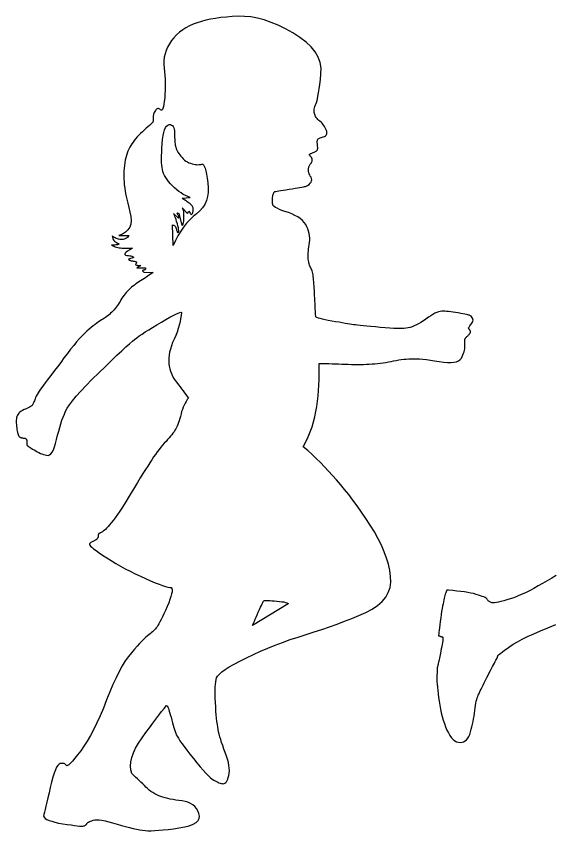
# Model space of a CAD drawing. Extents: x -1488 to 1727, y -688 to 574.
# Drawn here: x -1488 to -744, y -688 to 443 of the extents above; entities that cross this region are included whole.
import ezdxf

# ---------------------------------------------------------------- set-up
doc = ezdxf.new("R2010")
doc.units = 0
doc.header["$LTSCALE"] = 20
doc.layers.add('_____1', color=7, linetype='CONTINUOUS')

# ---------------------------------------------------------------- blocks, each defined once
blk = doc.blocks.new('____')
at = {"layer": '_____1', "color": 0, "flags": 128}
for points in [[(-859.6, 10.7), (-859.5, 10.9), (-859.3, 11.3), (-858.9, 11.9), (-858.4, 12.7), (-857.8, 13.6), (-857, 14.7), (-856.2, 15.9), (-855.2, 17.3), (-854.3, 18.8), (-853.7, 20.2), (-853.5, 21.6), (-853.7, 23), (-854.2, 24.3), (-855.1, 25.5), (-856.3, 26.8), (-857.9, 27.9), (-857.9, 27.9), (-858.4, 28.2), (-859.4, 28.5), (-860.8, 28.8), (-862.6, 29.2), (-864.8, 29.7), (-867.5, 30.2), (-870.6, 30.8), (-874.2, 31.4), (-877.8, 32.1), (-881.3, 32.6), (-884.5, 33.1), (-887.4, 33.4), (-890.2, 33.6), (-892.7, 33.8), (-895, 33.8), (-897, 33.8), (-899.1, 33.5), (-901.3, 32.9), (-903.8, 32.1), (-906.4, 30.9), (-909.3, 29.4), (-912.3, 27.5), (-915.5, 25.4), (-919, 23), (-922.5, 20.5), (-925.8, 18.3), (-929.1, 16.4), (-932.2, 14.7), (-935.2, 13.3), (-938.1, 12.1), (-940.8, 11.2), (-943.5, 10.6), (-946.3, 10.2), (-949.7, 9.9), (-953.8, 9.8), (-958.3, 9.8), (-963.5, 9.9), (-969.2, 10.2), (-975.4, 10.7), (-982.3, 11.3), (-989.1, 11.9), (-995.3, 12.5), (-1000.9, 13), (-1005.8, 13.5), (-1010.2, 14), (-1013.9, 14.4), (-1017, 14.8), (-1019.4, 15.1), (-1021.8, 15.4), (-1024.5, 15.9), (-1027.7, 16.4), (-1031.3, 16.9), (-1035.2, 17.6), (-1039.6, 18.4), (-1044.4, 19.2), (-1049.5, 20.1), (-1054.6, 21), (-1059, 21.9), (-1062.8, 22.7), (-1065.9, 23.5), (-1068.4, 24.2), (-1070.3, 24.9), (-1071.5, 25.5), (-1072.1, 26.1), (-1072.1, 26.1), (-1072.3, 29.8), (-1072.5, 33.5), (-1072.7, 37.1), (-1072.9, 40.8), (-1073, 44.5), (-1073.2, 48.2), (-1073.4, 51.9), (-1073.6, 55.6), (-1073.7, 59.2), (-1073.9, 62.7), (-1074.1, 65.9), (-1074.3, 69.1), (-1074.5, 72), (-1074.8, 74.8), (-1075, 77.4), (-1075.2, 79.9), (-1075.5, 82.2), (-1075.8, 84.3), (-1076.2, 86.3), (-1076.6, 88.1), (-1077.1, 89.8), (-1077.6, 91.4), (-1078.2, 92.8), (-1078.9, 94), (-1079.5, 95.2), (-1080.1, 96.5), (-1080.6, 97.9), (-1081.1, 99.4), (-1081.5, 101), (-1081.8, 102.6), (-1082.1, 104.4), (-1082.4, 106.2), (-1082.5, 108.2), (-1082.6, 110.3), (-1082.6, 112.5), (-1082.4, 114.9), (-1082.2, 117.5), (-1081.9, 120.2), (-1081.5, 123.1), (-1081, 126.1), (-1080.5, 129.2), (-1080.4, 132.3), (-1080.4, 135.4), (-1080.7, 138.5), (-1081.2, 141.7), (-1082, 144.8), (-1083, 148), (-1084.3, 151.2), (-1085.9, 154.3), (-1088, 157.2), (-1090.5, 159.9), (-1093.5, 162.4), (-1097, 164.8), (-1100.9, 166.9), (-1105.2, 168.9), (-1110, 170.7), (-1114.8, 172.3), (-1118.9, 173.9), (-1122.5, 175.3), (-1125.5, 176.7), (-1127.9, 177.9), (-1129.7, 179.1), (-1130.9, 180.2), (-1131.5, 181.2), (-1131.8, 182.2), (-1132, 183.3), (-1132.2, 184.4), (-1132.3, 185.7), (-1132.3, 187.1), (-1132.2, 188.6), (-1132.1, 190.1), (-1131.9, 191.8), (-1131.6, 193.4), (-1131.4, 194.8), (-1131.1, 196.1), (-1130.8, 197.2), (-1130.4, 198.1), (-1130.1, 198.8), (-1129.7, 199.3), (-1129.4, 199.6), (-1128.7, 199.9), (-1127.5, 200.3), (-1125.8, 200.6), (-1123.5, 201.1), (-1120.7, 201.5), (-1117.4, 202.1), (-1113.5, 202.6), (-1109.1, 203.3), (-1104.7, 203.9), (-1100.7, 204.5), (-1097.2, 205), (-1094.1, 205.5), (-1091.4, 206), (-1089.2, 206.4), (-1087.5, 206.8), (-1086.2, 207.1), (-1086.2, 207.1), (-1083.5, 208.6), (-1081.3, 210), (-1079.6, 211.6), (-1078.4, 213.1), (-1077.7, 214.7), (-1077.5, 216.4), (-1077.8, 218.1), (-1078.6, 219.8), (-1079.6, 221.6), (-1080.4, 223.2), (-1081.1, 224.8), (-1081.6, 226.3), (-1082, 227.6), (-1082.2, 229), (-1082.3, 230.2), (-1082.2, 231.3), (-1082, 232.4), (-1081.8, 233.4), (-1081.5, 234.4), (-1081.1, 235.3), (-1080.7, 236.2), (-1080.3, 237.1), (-1079.7, 237.9), (-1079.2, 238.6), (-1078.6, 239.3), (-1078.1, 240), (-1077.7, 240.7), (-1077.4, 241.4), (-1077.1, 242.1), (-1077, 242.8), (-1076.9, 243.4), (-1076.9, 244.1), (-1077, 244.7), (-1077.1, 245.4), (-1077.3, 246), (-1077.5, 246.6), (-1077.8, 247.2), (-1078.2, 247.8), (-1078.6, 248.3), (-1079.1, 248.9), (-1079.6, 249.4), (-1080, 249.9), (-1080.3, 250.3), (-1080.6, 250.7), (-1080.7, 251), (-1080.8, 251.3), (-1080.9, 251.5), (-1080.8, 251.7), (-1080.6, 251.9), (-1080.3, 252.1), (-1079.9, 252.4), (-1079.3, 252.7), (-1078.5, 253), (-1077.6, 253.3), (-1076.6, 253.8), (-1075.4, 254.2), (-1074.2, 254.7), (-1073.1, 255.1), (-1072.2, 255.6), (-1071.4, 256.1), (-1070.8, 256.6), (-1070.3, 257.1), (-1069.9, 257.6), (-1069.6, 258.1), (-1069.5, 258.7), (-1069.4, 259.3), (-1069.3, 260), (-1069.3, 260.8), (-1069.3, 261.7), (-1069.4, 262.7), (-1069.5, 263.8), (-1069.7, 264.9), (-1069.8, 266.1), (-1069.9, 267.2), (-1070, 268.2), (-1070, 269.1), (-1069.9, 269.9), (-1069.8, 270.7), (-1069.7, 271.4), (-1069.5, 272), (-1069.1, 272.6), (-1068.6, 273.1), (-1067.9, 273.6), (-1067, 274.1), (-1065.9, 274.6), (-1064.7, 275.1), (-1063.2, 275.5), (-1061.5, 276), (-1059.9, 276.5), (-1058.6, 277.2), (-1057.7, 278.1), (-1057, 279.1), (-1056.6, 280.3), (-1056.5, 281.7), (-1056.7, 283.3), (-1057.2, 285), (-1058, 286.8), (-1058.8, 288.6), (-1059.7, 290.2), (-1060.8, 291.8), (-1062, 293.4), (-1063.3, 294.8), (-1064.7, 296.3), (-1066.2, 297.6), (-1067.7, 298.9), (-1069.1, 300.2), (-1070.2, 301.5), (-1071.3, 302.9), (-1072.2, 304.2), (-1072.9, 305.5), (-1073.5, 306.9), (-1073.9, 308.2), (-1074.2, 309.6), (-1074.3, 311.2), (-1074.3, 312.8), (-1074, 314.5), (-1073.7, 316.3), (-1073.2, 318.3), (-1072.5, 320.3), (-1071.6, 322.4), (-1070.7, 325), (-1069.8, 328.3), (-1068.9, 332.3), (-1068.1, 337.1), (-1067.2, 342.6), (-1066.4, 348.8), (-1065.6, 355.8), (-1064.8, 363.5), (-1064.7, 371.5), (-1066, 379.2), (-1068.8, 386.7), (-1072.9, 393.9), (-1078.5, 400.9), (-1085.5, 407.6), (-1093.9, 414.1), (-1103.7, 420.3), (-1114.1, 426), (-1124.2, 430.9), (-1134.1, 435), (-1143.7, 438.3), (-1153.1, 440.8), (-1162.3, 442.5), (-1171.2, 443.3), (-1179.8, 443.4), (-1188.2, 443), (-1196.1, 442.3), (-1203.8, 441.5), (-1211.1, 440.5), (-1218, 439.3), (-1224.6, 437.9), (-1230.8, 436.3), (-1236.6, 434.5), (-1242.2, 432.4), (-1247.4, 430.1), (-1252.3, 427.4), (-1256.9, 424.4), (-1261.3, 421.2), (-1265.3, 417.6), (-1269, 413.7), (-1272.4, 409.6), (-1275.4, 405.2), (-1277.9, 400.7), (-1279.9, 396.1), (-1281.4, 391.4), (-1282.5, 386.6), (-1283, 381.6), (-1283.1, 376.6), (-1282.6, 371.5), (-1282, 366.3), (-1281.5, 361.1), (-1281.2, 355.9), (-1281.1, 350.7), (-1281, 345.6), (-1281.2, 340.4), (-1281.5, 335.2), (-1281.9, 330), (-1282.4, 325.2), (-1283, 321.2), (-1283.7, 318), (-1284.4, 315.5), (-1285.1, 313.8), (-1285.9, 312.9), (-1286.8, 312.8), (-1287.7, 313.4), (-1288.6, 314.3), (-1289.6, 314.9), (-1290.5, 315.2), (-1291.4, 315.2), (-1292.3, 314.9), (-1293.1, 314.4), (-1294, 313.5), (-1294.8, 312.4), (-1295.6, 311.2), (-1296.3, 309.9), (-1296.8, 308.7), (-1297.3, 307.5), (-1297.6, 306.2), (-1297.8, 305), (-1297.9, 303.8), (-1297.9, 302.6), (-1297.9, 301.4), (-1297.9, 300.4), (-1297.9, 299.5), (-1297.9, 298.7), (-1298, 298), (-1298.1, 297.4), (-1298.2, 296.9), (-1298.3, 296.5), (-1298.6, 296.1), (-1299.3, 295.4), (-1300.2, 294.4), (-1301.6, 293.2), (-1303.2, 291.6), (-1305.2, 289.8), (-1307.5, 287.8), (-1310.1, 285.5), (-1312.9, 283), (-1315.4, 280.6), (-1317.9, 278.1), (-1320.1, 275.8), (-1322.2, 273.4), (-1324.2, 271.1), (-1325.9, 268.7), (-1327.5, 266.5), (-1329, 264.1), (-1330.4, 261.6), (-1331.7, 258.9), (-1332.9, 256.1), (-1334, 253.2), (-1334.9, 250.1), (-1335.8, 246.8), (-1336.6, 243.4), (-1337.3, 239.9), (-1337.8, 236.3), (-1338.2, 232.7), (-1338.5, 229), (-1338.7, 225.2), (-1338.7, 221.3), (-1338.6, 217.4), (-1338.4, 213.4), (-1338, 209.3), (-1337.4, 204.8), (-1336.7, 200), (-1335.8, 194.9), (-1334.6, 189.5), (-1333.3, 183.8), (-1331.8, 177.8), (-1330.1, 171.5), (-1328.8, 165.3), (-1328.4, 159.7), (-1329, 154.8), (-1330.4, 150.4), (-1332.9, 146.7), (-1336.2, 143.5), (-1340.5, 141), (-1345.8, 139), (-1345.8, 139), (-1331.1, 139), (-1332.4, 137.6), (-1333.7, 136.4), (-1335.1, 135.4), (-1336.5, 134.6), (-1338, 134), (-1339.6, 133.5), (-1341.2, 133.3), (-1342.8, 133.3), (-1344.4, 133.5), (-1346, 133.8), (-1347.6, 134.2), (-1349.2, 134.8), (-1350.7, 135.5), (-1352.1, 136.3), (-1353.6, 137.3), (-1355, 138.4), (-1355, 138.4), (-1354.6, 136.6), (-1354.1, 134.9), (-1353.4, 133.4), (-1352.6, 132.1), (-1351.5, 131), (-1350.3, 130), (-1349, 129.1), (-1347.5, 128.5), (-1346.2, 127.9), (-1345.6, 127.4), (-1345.6, 127), (-1346.3, 126.6), (-1347.6, 126.2), (-1349.6, 126), (-1352.3, 125.7), (-1355.6, 125.5), (-1355.6, 125.5), (-1353.9, 124.7), (-1352.2, 124), (-1350.5, 123.3), (-1348.7, 122.8), (-1346.9, 122.3), (-1345.1, 122), (-1343.3, 121.7), (-1341.5, 121.5), (-1339.7, 121.4), (-1337.8, 121.3), (-1336, 121.3), (-1334.1, 121.2), (-1332.3, 121.2), (-1330.5, 121.2), (-1328.6, 121.2), (-1326.8, 121.2), (-1326.8, 121.2), (-1330.5, 119.1), (-1333.4, 117.3), (-1335.5, 115.7), (-1336.8, 114.3), (-1337.4, 113.2), (-1337.1, 112.4), (-1336.1, 111.8), (-1334.3, 111.4), (-1332.2, 111.2), (-1330.4, 110.9), (-1328.8, 110.6), (-1327.5, 110.2), (-1326.5, 109.8), (-1325.7, 109.3), (-1325.2, 108.9), (-1324.9, 108.3), (-1324.9, 108.3), (-1332.3, 105.9), (-1331.9, 105.5), (-1331.5, 105.1), (-1331, 104.8), (-1330.3, 104.5), (-1329.5, 104.3), (-1328.7, 104), (-1327.7, 103.8), (-1326.6, 103.7), (-1325.6, 103.5), (-1324.6, 103.4), (-1323.8, 103.2), (-1323.1, 103), (-1322.4, 102.9), (-1321.9, 102.7), (-1321.6, 102.5), (-1321.3, 102.3), (-1321.1, 102.1), (-1321, 101.8), (-1321, 101.5), (-1321, 101.2), (-1321.2, 100.8), (-1321.4, 100.4), (-1321.7, 99.9), (-1322.1, 99.4), (-1322.3, 98.9), (-1322.3, 98.5), (-1321.9, 98.1), (-1321.2, 97.8), (-1320.1, 97.6), (-1318.8, 97.4), (-1317.1, 97.3), (-1315.1, 97.3), (-1315.1, 97.3), (-1320.6, 94.2), (-1308.4, 94.2), (-1308.4, 93.5), (-1308.5, 92.8), (-1308.7, 92.3), (-1309, 91.8), (-1309.4, 91.4), (-1309.9, 91.1), (-1310.5, 90.9), (-1311.2, 90.7), (-1311.8, 90.6), (-1312.2, 90.4), (-1312.5, 90.2), (-1312.5, 89.9), (-1312.4, 89.5), (-1312, 89.1), (-1311.5, 88.6), (-1310.8, 88.1), (-1310.8, 88.1), (-1297.9, 87.5), (-1300, 86), (-1302.1, 84.6), (-1304.2, 83.2), (-1306.4, 81.8), (-1308.6, 80.3), (-1310.8, 78.9), (-1313, 77.6), (-1315.3, 76.2), (-1317.6, 74.8), (-1319.8, 73.3), (-1321.9, 71.8), (-1324, 70.2), (-1326, 68.6), (-1328, 67), (-1329.9, 65.3), (-1331.7, 63.5), (-1333.5, 61.7), (-1335.2, 59.8), (-1336.8, 57.9), (-1338.3, 55.9), (-1339.8, 53.9), (-1341.3, 51.8), (-1342.6, 49.7), (-1343.9, 47.5), (-1345.2, 45.4), (-1346.5, 43.3), (-1347.9, 41.3), (-1349.3, 39.3), (-1350.7, 37.5), (-1352.2, 35.7), (-1353.8, 34.1), (-1355.4, 32.5), (-1357, 30.9), (-1358.7, 29.4), (-1360.4, 28), (-1362.1, 26.7), (-1363.9, 25.3), (-1365.7, 24.1), (-1367.6, 22.9), (-1369.5, 21.7), (-1371.5, 20.5), (-1373.7, 19.1), (-1376, 17.4), (-1378.5, 15.6), (-1381.1, 13.5), (-1383.9, 11.3), (-1386.8, 8.8), (-1389.9, 6.1), (-1393.2, 3.1), (-1396.7, -0.4), (-1400.4, -4.3), (-1404.2, -8.7), (-1408.3, -13.6), (-1412.6, -19), (-1417.1, -24.8), (-1421.8, -31), (-1426.4, -37.3), (-1430.8, -43.2), (-1434.8, -48.6), (-1438.5, -53.5), (-1441.9, -58), (-1445, -62.1), (-1447.8, -65.8), (-1450.3, -69), (-1452.5, -71.9), (-1454.5, -74.6), (-1456.3, -77.2), (-1457.8, -79.6), (-1459.1, -81.9), (-1460.3, -84), (-1461.2, -85.9), (-1461.8, -87.7), (-1462.4, -89.3), (-1462.9, -90.8), (-1463.5, -92.2), (-1464, -93.4), (-1464.6, -94.5), (-1465.1, -95.4), (-1465.6, -96.2), (-1466.1, -96.9), (-1466.7, -97.5), (-1467.6, -98.1), (-1468.6, -98.8), (-1469.9, -99.6), (-1471.5, -100.3), (-1473.2, -101.2), (-1475.1, -102), (-1477.3, -102.9), (-1479.5, -103.9), (-1481.4, -105), (-1483.1, -106.2), (-1484.5, -107.6), (-1485.6, -109), (-1486.5, -110.5), (-1487.2, -112.2), (-1487.6, -113.9), (-1487.8, -115.8), (-1488, -117.7), (-1488.1, -119.7), (-1488, -121.7), (-1487.9, -123.7), (-1487.8, -125.9), (-1487.5, -128.1), (-1487.1, -130.3), (-1486.7, -132.5), (-1486.3, -134.4), (-1485.9, -136), (-1485.5, -137.5), (-1485, -138.6), (-1484.6, -139.6), (-1484.1, -140.2), (-1483.7, -140.7), (-1483.2, -141), (-1482.7, -141.3), (-1482.1, -141.5), (-1481.5, -141.7), (-1480.8, -141.9), (-1480.1, -142.1), (-1479.4, -142.2), (-1478.6, -142.3), (-1477.8, -142.3), (-1477.1, -142.4), (-1476.5, -142.6), (-1475.9, -142.7), (-1475.4, -142.9), (-1474.9, -143.1), (-1474.6, -143.4), (-1474.3, -143.7), (-1474, -144), (-1473.8, -144.4), (-1473.7, -144.8), (-1473.6, -145.3), (-1473.5, -145.9), (-1473.5, -146.5), (-1473.5, -147.3), (-1473.5, -148), (-1473.6, -148.8), (-1473.6, -149.5), (-1473.6, -150.2), (-1473.6, -150.7), (-1473.5, -151.2), (-1473.4, -151.7), (-1473.3, -152.1), (-1473.1, -152.4), (-1472.8, -152.7), (-1472.2, -153.2), (-1471.4, -153.8), (-1470.3, -154.5), (-1469, -155.4), (-1467.4, -156.5), (-1465.5, -157.6), (-1463.4, -158.9), (-1461.1, -160.3), (-1458.9, -161.5), (-1456.7, -162.6), (-1454.5, -163.6), (-1452.4, -164.4), (-1450.2, -165.2), (-1448.1, -165.8), (-1445.9, -166.3), (-1443.9, -166.4), (-1441.9, -165.6), (-1440, -164.1), (-1438.2, -161.7), (-1436.5, -158.5), (-1434.9, -154.6), (-1433.4, -149.8), (-1432, -144.2), (-1430.6, -138.4), (-1429.1, -132.8), (-1427.7, -127.5), (-1426.1, -122.5), (-1424.6, -117.7), (-1423, -113.3), (-1421.3, -109.1), (-1419.6, -105.2), (-1417.4, -101), (-1414.2, -96.1), (-1409.9, -90.6), (-1404.7, -84.3), (-1398.4, -77.2), (-1391.2, -69.5), (-1382.9, -61), (-1373.6, -51.9), (-1364.3, -42.8), (-1355.8, -34.7), (-1348.2, -27.4), (-1341.5, -21.1), (-1335.7, -15.8), (-1330.8, -11.4), (-1326.8, -7.9), (-1323.7, -5.3), (-1320.7, -3.1), (-1317.3, -0.6), (-1313.4, 2.1), (-1308.9, 5), (-1304, 8.1), (-1298.6, 11.4), (-1292.8, 15), (-1286.4, 18.8), (-1280.1, 22.4), (-1274.7, 25.5), (-1270.1, 28), (-1266.2, 29.9), (-1263.1, 31.3), (-1260.8, 32.2), (-1259.3, 32.5), (-1258.6, 32.2), (-1258.6, 32.2), (-1259, 27.9), (-1259.7, 23.4), (-1260.6, 18.9), (-1261.7, 14.3), (-1263.1, 9.6), (-1264.7, 4.9), (-1266.6, 0.1), (-1268.7, -4.8), (-1270.8, -9.6), (-1272.5, -14.3), (-1273.9, -18.8), (-1275, -23.2), (-1275.8, -27.4), (-1276.2, -31.4), (-1276.3, -35.3), (-1276.1, -39.1), (-1275.6, -42.7), (-1274.8, -46.2), (-1273.8, -49.6), (-1272.6, -52.9), (-1271.1, -56.2), (-1269.3, -59.4), (-1267.3, -62.4), (-1265.1, -65.4), (-1262.8, -68.3), (-1260.6, -71.2), (-1258.4, -74), (-1256.3, -76.7), (-1254.3, -79.3), (-1252.4, -81.9), (-1250.6, -84.4), (-1248.8, -86.8), (-1248.8, -86.8), (-1250.6, -89), (-1252.2, -91.4), (-1253.6, -93.9), (-1255, -96.6), (-1256.2, -99.5), (-1257.3, -102.5), (-1258.3, -105.6), (-1259.2, -108.9), (-1260, -112.2), (-1260.8, -115.3), (-1261.7, -118.2), (-1262.6, -120.9), (-1263.5, -123.4), (-1264.5, -125.7), (-1265.5, -127.8), (-1266.5, -129.7), (-1267.6, -131.6), (-1268.9, -133.5), (-1270.4, -135.6), (-1272, -137.7), (-1273.7, -139.9), (-1275.7, -142.1), (-1277.8, -144.5), (-1280, -146.9), (-1282.4, -149.5), (-1284.7, -152.2), (-1287.2, -155.1), (-1289.6, -158.2), (-1292.1, -161.5), (-1294.6, -165), (-1297.2, -168.6), (-1299.8, -172.5), (-1302.5, -176.6), (-1305.5, -181.2), (-1308.7, -186.2), (-1312.2, -191.7), (-1315.9, -197.7), (-1319.8, -204.1), (-1323.9, -211), (-1328.3, -218.3), (-1332.7, -225.5), (-1336.8, -232.2), (-1340.7, -238.3), (-1344.3, -243.8), (-1347.6, -248.7), (-1350.7, -253.1), (-1353.6, -256.9), (-1356.1, -260.1), (-1358.5, -262.8), (-1360.6, -265.3), (-1362.6, -267.4), (-1364.3, -269.2), (-1365.9, -270.7), (-1367.3, -271.8), (-1368.4, -272.6), (-1369.4, -273.2), (-1370.2, -273.5), (-1370.9, -273.8), (-1371.6, -274.1), (-1372.2, -274.4), (-1372.6, -274.7), (-1373, -274.9), (-1373.3, -275.1), (-1373.5, -275.3), (-1373.7, -275.5), (-1373.8, -275.8), (-1374, -276.1), (-1374, -276.4), (-1374.1, -276.8), (-1374.2, -277.3), (-1374.2, -277.8), (-1374.2, -278.3), (-1374.2, -278.9), (-1374.3, -279.4), (-1374.4, -280), (-1374.6, -280.5), (-1374.9, -281), (-1375.2, -281.5), (-1375.5, -282), (-1375.9, -282.5), (-1376.4, -283), (-1377, -283.5), (-1377.6, -283.9), (-1378.3, -284.3), (-1379.1, -284.8), (-1379.9, -285.2), (-1380.8, -285.6), (-1381.8, -285.9), (-1382.8, -286.3), (-1383.7, -286.7), (-1384.4, -287.2), (-1385.1, -287.7), (-1385.6, -288.2), (-1386, -288.8), (-1386.2, -289.4), (-1386.4, -290.1), (-1386.1, -291), (-1385, -292.3), (-1383.2, -294), (-1380.6, -296.1), (-1377.2, -298.6), (-1373, -301.6), (-1368.1, -304.9), (-1362.3, -308.7), (-1356.1, -312.6), (-1349.8, -316.4), (-1343.3, -320.2), (-1336.6, -323.8), (-1329.8, -327.4), (-1322.8, -330.9), (-1315.7, -334.2), (-1308.4, -337.5), (-1301.4, -340.6), (-1295.1, -343.2), (-1289.6, -345.4), (-1284.8, -347.1), (-1280.7, -348.5), (-1277.3, -349.4), (-1274.7, -350), (-1272.8, -350.1), (-1272.8, -350.1), (-1272, -351.4), (-1271.7, -353.4), (-1271.7, -355.8), (-1272.3, -358.9), (-1273.2, -362.4), (-1274.5, -366.6), (-1276.3, -371.2), (-1278.5, -376.4), (-1280.8, -381.7), (-1283, -386.4), (-1284.9, -390.7), (-1286.8, -394.4), (-1288.4, -397.6), (-1289.9, -400.4), (-1291.2, -402.6), (-1292.4, -404.3), (-1293.5, -405.8), (-1294.7, -407.2), (-1296.1, -408.6), (-1297.4, -410), (-1298.9, -411.4), (-1300.5, -412.8), (-1302.2, -414.1), (-1303.9, -415.5), (-1305.9, -417), (-1308.1, -419), (-1310.7, -421.4), (-1313.6, -424.3), (-1316.7, -427.7), (-1320.2, -431.5), (-1324, -435.7), (-1328.1, -440.4), (-1332.3, -445.7), (-1336.6, -451.8), (-1340.9, -458.8), (-1345.2, -466.6), (-1349.5, -475.3), (-1353.9, -484.7), (-1358.3, -495), (-1362.7, -506.1), (-1367.1, -517.3), (-1371.5, -527.9), (-1376, -537.7), (-1380.5, -546.8), (-1385, -555.3), (-1389.5, -563.1), (-1394.1, -570.2), (-1398.6, -576.6), (-1402.9, -582.2), (-1406.7, -587), (-1410, -590.9), (-1412.7, -593.9), (-1415, -596), (-1416.7, -597.3), (-1417.9, -597.6), (-1418.5, -597.1), (-1419, -596.2), (-1419.7, -595.5), (-1420.5, -594.9), (-1421.4, -594.5), (-1422.5, -594.3), (-1423.8, -594.2), (-1425.3, -594.2), (-1426.9, -594.4), (-1428.5, -595.2), (-1430.2, -596.9), (-1432, -599.6), (-1433.7, -603.3), (-1435.5, -607.9), (-1437.3, -613.4), (-1439.1, -620), (-1440.9, -627.5), (-1442.6, -635.1), (-1444.2, -641.9), (-1445.6, -648.1), (-1446.9, -653.4), (-1447.9, -658), (-1448.8, -661.9), (-1449.6, -665), (-1450.1, -667.3), (-1450.1, -667.3), (-1449.3, -668.9), (-1447.8, -670.5), (-1445.6, -671.9), (-1442.6, -673.3), (-1438.8, -674.6), (-1434.4, -675.8), (-1429.2, -677), (-1423.3, -678), (-1417.3, -678.9), (-1412, -679.7), (-1407.4, -680.3), (-1403.5, -680.8), (-1400.2, -681.1), (-1397.6, -681.2), (-1395.6, -681.2), (-1394.4, -681), (-1393.5, -680.7), (-1392.7, -680.4), (-1392, -680), (-1391.4, -679.6), (-1390.9, -679.2), (-1390.5, -678.8), (-1390.2, -678.3), (-1390, -677.8), (-1389.7, -677.2), (-1389.2, -676.7), (-1388.5, -676.2), (-1387.5, -675.6), (-1386.3, -675), (-1384.9, -674.4), (-1383.2, -673.8), (-1381.4, -673.2), (-1379.1, -672.7), (-1376.3, -672.6), (-1373, -672.7), (-1369.1, -673.2), (-1364.6, -674), (-1359.7, -675.2), (-1354.2, -676.7), (-1348.1, -678.4), (-1342, -680.3), (-1336.2, -681.9), (-1330.8, -683.4), (-1325.7, -684.6), (-1321, -685.6), (-1316.6, -686.4), (-1312.6, -687), (-1308.9, -687.4), (-1305.2, -687.6), (-1300.8, -687.6), (-1295.8, -687.5), (-1290.2, -687.1), (-1284, -686.6), (-1277.2, -685.8), (-1269.8, -684.9), (-1261.8, -683.8), (-1254.1, -682.4), (-1247.7, -680.7), (-1242.4, -678.7), (-1238.3, -676.3), (-1235.5, -673.6), (-1233.9, -670.6), (-1233.5, -667.3), (-1234.3, -663.6), (-1235.9, -660), (-1237.9, -656.8), (-1240.2, -654), (-1243, -651.7), (-1246.1, -649.7), (-1249.6, -648.2), (-1253.5, -647), (-1257.8, -646.3), (-1262.1, -645.8), (-1266.3, -645.2), (-1270.3, -644.5), (-1274.1, -643.7), (-1277.7, -642.9), (-1281.1, -642.1), (-1284.3, -641.1), (-1287.3, -640.1), (-1290.2, -639), (-1293, -637.8), (-1295.7, -636.3), (-1298.3, -634.8), (-1300.9, -633), (-1303.3, -631.2), (-1305.6, -629.1), (-1307.9, -627), (-1310.1, -624.7), (-1312.4, -622.4), (-1314.8, -620.1), (-1317.2, -617.8), (-1319.6, -615.5), (-1322.2, -613.1), (-1324.7, -610.8), (-1327.4, -608.4), (-1327.4, -608.4), (-1328.8, -603.2), (-1329.3, -597.8), (-1329, -592), (-1327.6, -585.9), (-1325.4, -579.5), (-1322.3, -572.9), (-1318.3, -565.9), (-1313.3, -558.6), (-1308, -551.4), (-1303.1, -544.7), (-1298.4, -538.4), (-1294, -532.6), (-1289.9, -527.2), (-1286.2, -522.3), (-1282.7, -517.9), (-1279.5, -513.9), (-1279.5, -513.9), (-1278.9, -514.1), (-1278.2, -514.8), (-1277.5, -516), (-1276.7, -517.7), (-1275.9, -520), (-1275, -522.8), (-1274.1, -526.1), (-1273.1, -530), (-1272.1, -533.9), (-1271.1, -537.7), (-1270.2, -541.1), (-1269.2, -544.3), (-1268.3, -547.2), (-1267.4, -549.8), (-1266.6, -552.2), (-1265.7, -554.3), (-1264.6, -556.5), (-1262.9, -559.3), (-1260.8, -562.6), (-1258.1, -566.5), (-1254.9, -570.9), (-1251.1, -575.9), (-1246.8, -581.4), (-1242, -587.4), (-1237.2, -593.4), (-1232.7, -598.8), (-1228.6, -603.5), (-1224.8, -607.6), (-1221.5, -611), (-1218.5, -613.8), (-1215.9, -616), (-1213.8, -617.5), (-1211.8, -618.6), (-1209.9, -619.5), (-1208.1, -620.4), (-1206.5, -621.1), (-1204.9, -621.6), (-1203.4, -622), (-1201.9, -622.3), (-1200.6, -622.4), (-1199.4, -622.3), (-1198.2, -621.8), (-1197.1, -620.9), (-1196.1, -619.6), (-1195.1, -618), (-1194.3, -616), (-1193.5, -613.6), (-1192.7, -610.8), (-1192.2, -607.7), (-1192, -604.4), (-1192.1, -600.8), (-1192.6, -597), (-1193.4, -592.9), (-1194.5, -588.5), (-1196, -583.9), (-1197.7, -579), (-1199.6, -574.2), (-1201.3, -569.5), (-1202.8, -565.2), (-1204.1, -561), (-1205.3, -557.1), (-1206.2, -553.5), (-1207.1, -550.1), (-1207.7, -546.9), (-1208.2, -543.7), (-1208.7, -540), (-1209.2, -536), (-1209.7, -531.5), (-1210.2, -526.6), (-1210.6, -521.4), (-1211, -515.7), (-1211.4, -509.6), (-1211.7, -503.6), (-1211.9, -498), (-1211.9, -493), (-1211.7, -488.5), (-1211.5, -484.4), (-1211, -480.9), (-1210.4, -477.8), (-1209.7, -475.3), (-1208.4, -472.8), (-1205.9, -470.1), (-1202.4, -467.1), (-1197.8, -463.7), (-1192.1, -460.1), (-1185.3, -456.2), (-1177.4, -452), (-1168.4, -447.5), (-1158.7, -442.9), (-1148.9, -438.5), (-1138.8, -434.3), (-1128.6, -430.1), (-1118.1, -426.2), (-1107.4, -422.3), (-1096.5, -418.7), (-1085.4, -415.1), (-1074.3, -411.6), (-1063.4, -408), (-1052.7, -404.4), (-1042.2, -400.6), (-1031.9, -396.7), (-1021.9, -392.7), (-1012.1, -388.6), (-1002.5, -384.4), (-993.6, -380), (-986, -375), (-979.8, -369.5), (-974.8, -363.5), (-971.2, -357), (-968.8, -350), (-967.8, -342.5), (-968, -334.5), (-969.2, -326.1), (-971.1, -317.6), (-973.7, -309), (-976.9, -300.2), (-980.8, -291.2), (-985.3, -282.1), (-990.5, -272.8), (-996.4, -263.3), (-1002.5, -254), (-1008.5, -245.1), (-1014.5, -236.6), (-1020.4, -228.5), (-1026.2, -220.9), (-1031.9, -213.6), (-1037.5, -206.8), (-1043, -200.4), (-1048.5, -194.3), (-1054.1, -188.3), (-1059.7, -182.4), (-1065.5, -176.5), (-1071.3, -170.8), (-1077.2, -165.2), (-1083.2, -159.7), (-1089.3, -154.3), (-1089.3, -154.3), (-1085.7, -147.5), (-1082.6, -140.7), (-1079.7, -133.7), (-1077.2, -126.8), (-1075, -119.8), (-1073.2, -112.7), (-1071.7, -105.5), (-1070.5, -98.3), (-1069.6, -91.1), (-1068.8, -83.8), (-1068.2, -76.4), (-1067.7, -69), (-1067.4, -61.6), (-1067.2, -54.1), (-1067.1, -46.5), (-1067.2, -38.9), (-1067.2, -38.9), (-1062.7, -38.9), (-1058.3, -39), (-1053.8, -39), (-1049.3, -39.1), (-1044.8, -39.2), (-1040.3, -39.3), (-1035.8, -39.5), (-1031.3, -39.7), (-1026.8, -39.9), (-1022.4, -40), (-1018.1, -40.1), (-1013.8, -40.1), (-1009.7, -40.1), (-1005.6, -40), (-1001.6, -39.9), (-997.6, -39.7), (-993.7, -39.4), (-989.9, -39.1), (-986.1, -38.7), (-982.3, -38.3), (-978.5, -37.8), (-974.8, -37.2), (-971.1, -36.5), (-967.4, -35.8), (-963.8, -35.1), (-960.2, -34.4), (-956.7, -33.9), (-953.2, -33.4), (-949.7, -33), (-946.3, -32.6), (-942.9, -32.4), (-939.6, -32.2), (-936.1, -32.1), (-932.2, -32.2), (-927.9, -32.4), (-923.2, -32.8), (-918.1, -33.4), (-912.7, -34.1), (-906.8, -35), (-900.6, -36.1), (-894.5, -37), (-889, -37.5), (-884.2, -37.5), (-880, -37.1), (-876.5, -36.3), (-873.6, -35.1), (-871.3, -33.4), (-869.7, -31.3), (-868.5, -29), (-867.5, -26.8), (-866.6, -24.6), (-865.9, -22.4), (-865.4, -20.3), (-865.1, -18.3), (-864.9, -16.2), (-864.9, -14.3), (-864.9, -12.4), (-865, -10.8), (-865, -9.3), (-865, -8.1), (-865, -7.1), (-865, -6.3), (-864.9, -5.6), (-864.9, -5.2), (-864.7, -4.9), (-864.5, -4.5), (-864.2, -4.1), (-863.8, -3.5), (-863.3, -2.9), (-862.6, -2.3), (-861.9, -1.5), (-861.1, -0.7), (-860.3, 0.1), (-859.6, 0.8), (-859, 1.6), (-858.5, 2.2), (-858, 2.8), (-857.7, 3.3), (-857.4, 3.8), (-857.2, 4.3), (-857.1, 4.7), (-857.1, 5.1), (-857.1, 5.6), (-857.2, 6), (-857.4, 6.5), (-857.6, 7), (-857.9, 7.4), (-858.3, 7.9), (-858.6, 8.4), (-858.9, 8.8), (-859.2, 9.2), (-859.4, 9.6), (-859.5, 9.9), (-859.6, 10.2), (-859.7, 10.4), (-859.6, 10.7), (-859.6, 10.7)], [(-1221.9, 212.1), (-1221.3, 205.3), (-1221.5, 198.9), (-1222.4, 193), (-1224, 187.4), (-1226.3, 182.2), (-1229.4, 177.5), (-1233.2, 173.2), (-1237.7, 169.2), (-1242.5, 165.3), (-1247.1, 160.9), (-1251.4, 156), (-1255.6, 150.7), (-1259.6, 145), (-1263.4, 138.7), (-1266.9, 132), (-1270.3, 124.9), (-1270.3, 124.9), (-1270.9, 153.7), (-1270, 153.5), (-1269.2, 153.2), (-1268.5, 152.8), (-1267.9, 152.4), (-1267.3, 151.8), (-1266.9, 151.2), (-1266.5, 150.4), (-1266.3, 149.6), (-1266, 148.8), (-1265.8, 148), (-1265.5, 147.1), (-1265.3, 146.3), (-1265, 145.6), (-1264.7, 144.8), (-1264.5, 144.1), (-1264.2, 143.3), (-1264.2, 143.3), (-1263.3, 143.4), (-1262.8, 143.8), (-1262.4, 144.7), (-1262.3, 146), (-1262.5, 147.7), (-1262.9, 149.8), (-1263.5, 152.4), (-1264.3, 155.4), (-1265.3, 158.4), (-1266.1, 161.1), (-1266.9, 163.4), (-1267.6, 165.3), (-1268.3, 167), (-1268.8, 168.2), (-1269.3, 169.1), (-1269.7, 169.7), (-1269.7, 169.7), (-1262.9, 163), (-1262.5, 163.2), (-1262.2, 163.5), (-1262, 163.9), (-1262, 164.4), (-1262.1, 165.1), (-1262.4, 165.8), (-1262.9, 166.7), (-1263.5, 167.7), (-1264.1, 168.6), (-1264.4, 169.3), (-1264.6, 169.9), (-1264.6, 170.2), (-1264.3, 170.4), (-1263.9, 170.3), (-1263.2, 170.1), (-1262.3, 169.7), (-1262.3, 169.7), (-1258, 153.1), (-1257.4, 153.2), (-1256.9, 153.7), (-1256.4, 154.5), (-1256, 155.7), (-1255.7, 157.2), (-1255.5, 159.1), (-1255.3, 161.3), (-1255.2, 163.8), (-1255.2, 163.8), (-1255.1, 166.3), (-1255.2, 168.6), (-1255.3, 170.6), (-1255.5, 172.3), (-1255.8, 173.8), (-1256.2, 175.1), (-1256.7, 176.1), (-1257.2, 176.8), (-1257.2, 176.8), (-1257.4, 177.1), (-1257.4, 177), (-1257.4, 177), (-1257.3, 177), (-1257.3, 177), (-1257.3, 176.9), (-1257.2, 176.9), (-1257.2, 176.9), (-1257.2, 176.8), (-1257.2, 176.8), (-1250.1, 169.7), (-1248.2, 172.8), (-1247.4, 171.2), (-1246.7, 169.9), (-1246, 169), (-1245.4, 168.4), (-1244.8, 168.2), (-1244.3, 168.4), (-1243.8, 168.9), (-1243.3, 169.7), (-1242.9, 170.7), (-1242.6, 171.7), (-1242.4, 172.7), (-1242.2, 173.7), (-1242.2, 174.7), (-1242.2, 175.6), (-1242.3, 176.6), (-1242.5, 177.5), (-1242.8, 178.4), (-1243.3, 179.3), (-1243.9, 180.3), (-1244.6, 181.2), (-1245.5, 182.1), (-1246.6, 183), (-1247.8, 184), (-1249.2, 184.9), (-1250.6, 185.8), (-1251.8, 186.6), (-1253, 187.4), (-1254.1, 188.2), (-1255.1, 188.8), (-1256, 189.5), (-1256.7, 190), (-1257.4, 190.6), (-1257.4, 190.6), (-1246.4, 191.8), (-1249.6, 193), (-1252.8, 194.4), (-1256, 196.1), (-1259.1, 198), (-1262.2, 200.1), (-1265.2, 202.5), (-1268.2, 205.1), (-1271.1, 207.9), (-1273.9, 210.9), (-1276.4, 213.8), (-1278.6, 216.6), (-1280.4, 219.4), (-1282, 222.2), (-1283.3, 225), (-1284.3, 227.7), (-1285, 230.4), (-1285.5, 233.3), (-1285.8, 236.6), (-1286.1, 240.5), (-1286.2, 244.7), (-1286.2, 249.5), (-1286, 254.7), (-1285.8, 260.4), (-1285.4, 266.5), (-1284.8, 272.5), (-1284.1, 277.8), (-1283.2, 282.2), (-1282.1, 285.9), (-1280.8, 288.8), (-1279.3, 290.9), (-1277.7, 292.3), (-1275.8, 292.9), (-1274, 292.9), (-1272.4, 292.4), (-1271.1, 291.6), (-1270, 290.3), (-1269.2, 288.7), (-1268.6, 286.6), (-1268.3, 284.1), (-1268.1, 281.1), (-1268.1, 278.1), (-1268.1, 275.3), (-1268, 272.7), (-1267.9, 270.3), (-1267.7, 268.2), (-1267.5, 266.2), (-1267.3, 264.5), (-1267, 263), (-1266.6, 261.5), (-1266, 260), (-1265.3, 258.4), (-1264.5, 256.7), (-1263.4, 254.9), (-1262.2, 253), (-1260.9, 251.1), (-1259.4, 249.1), (-1257.7, 247.1), (-1256, 245.3), (-1254.2, 243.7), (-1252.3, 242.3), (-1250.3, 241.1), (-1248.3, 240.1), (-1246.1, 239.2), (-1243.8, 238.6), (-1241.6, 238.1), (-1239.5, 237.7), (-1237.6, 237.5), (-1235.8, 237.3), (-1234.2, 237.4), (-1232.7, 237.5), (-1231.3, 237.8), (-1230.1, 238.2), (-1229, 238.2), (-1227.9, 237.3), (-1226.8, 235.4), (-1225.7, 232.6), (-1224.7, 228.9), (-1223.7, 224.2), (-1222.8, 218.6), (-1221.9, 212.1), (-1221.9, 212.1)], [(-1159.9, -402.7), (-1159.4, -401.7), (-1158.8, -400.3), (-1158, -398.6), (-1157.1, -396.5), (-1156, -394), (-1154.7, -391.1), (-1153.3, -387.8), (-1151.8, -384.2), (-1150.2, -380.6), (-1148.9, -377.4), (-1147.6, -374.8), (-1146.6, -372.6), (-1145.7, -370.8), (-1144.9, -369.5), (-1144.4, -368.7), (-1144, -368.3), (-1144, -368.3), (-1143.2, -368.1), (-1142.1, -368), (-1140.4, -368), (-1138.4, -368), (-1135.9, -368.1), (-1133.1, -368.3), (-1129.7, -368.5), (-1126, -368.8), (-1122.3, -369.2), (-1119, -369.6), (-1116.3, -370), (-1114.1, -370.5), (-1112.4, -371), (-1111.2, -371.5), (-1110.4, -372), (-1110.2, -372.6), (-1110.2, -372.6), (-1159.9, -402.7)]]:
    blk.add_lwpolyline(points, close=True, dxfattribs=at)

msp = doc.modelspace()

# ---------------------------------------------------------------- linework, layer by layer
at = {"layer": '_____1', "color": 0, "linetype": 'CONTINUOUS', "flags": 128}
msp.add_lwpolyline([(-737.9, -333.4), (-744.2, -337), (-750.5, -340.6), (-756.8, -344.2), (-763.1, -347.7), (-769.2, -351.2), (-775.1, -354.3), (-780.8, -357.2), (-786.4, -359.7), (-791.7, -362), (-796.8, -364), (-801.7, -365.8), (-806.4, -367.2), (-810.8, -368.4), (-814.7, -369.4), (-818.2, -370.1), (-821.1, -370.7), (-823.7, -371), (-825.7, -371.1), (-827.3, -371.1), (-828.5, -370.8), (-829.4, -370.3), (-830.2, -369.9), (-831, -369.4), (-831.7, -368.8), (-832.3, -368.2), (-832.9, -367.6), (-833.4, -366.9), (-833.9, -366.2), (-834.5, -365.5), (-835.4, -364.7), (-836.8, -363.9), (-838.5, -363), (-840.6, -362.2), (-843.1, -361.3), (-845.9, -360.3), (-849.1, -359.4), (-852.7, -358.4), (-856.6, -357.6), (-860.9, -356.7), (-865.5, -356), (-870.5, -355.3), (-875.8, -354.8), (-881.5, -354.2), (-887.5, -353.8), (-887.5, -353.8), (-889.5, -353.4), (-890, -353.6), (-890.5, -354.7), (-891, -356), (-891.5, -357.4), (-892, -359), (-892.5, -360.8), (-893, -362.7), (-893.6, -364.8), (-894.1, -367.1), (-894.7, -369.6), (-895.2, -372.5), (-895.8, -375.7), (-896.4, -379.2), (-897.1, -383.1), (-897.7, -387.4), (-898.4, -391.9), (-899.1, -396.9), (-899.7, -401.6), (-900.2, -405.8), (-900.7, -409.3), (-901, -412.1), (-901.2, -414.3), (-901.3, -415.9), (-901.3, -416.8), (-901.2, -417.1), (-901, -417), (-900.8, -417), (-900.6, -417), (-900.3, -417.1), (-900, -417.2), (-899.7, -417.3), (-899.4, -417.4), (-899, -417.6), (-898.7, -417.7), (-898.3, -417.9), (-897.9, -418), (-897.5, -418.2), (-897.1, -418.3), (-896.7, -418.4), (-896.3, -418.5), (-895.9, -418.6), (-895.5, -418.9), (-895.3, -419.5), (-895.3, -420.6), (-895.3, -422.1), (-895.5, -423.9), (-895.9, -426.2), (-896.3, -428.9), (-896.9, -431.9), (-897.6, -435.1), (-898.2, -438.1), (-898.8, -440.9), (-899.3, -443.5), (-899.8, -445.9), (-900.3, -448.1), (-900.7, -450.1), (-901.1, -452), (-901.5, -453.7), (-901.8, -455.2), (-902.1, -456.5), (-902.3, -457.7), (-902.5, -458.6), (-902.7, -459.5), (-902.9, -460.1), (-903, -460.6), (-903.1, -461.1), (-903.2, -462), (-903.3, -463.2), (-903.4, -464.7), (-903.5, -466.5), (-903.5, -468.7), (-903.6, -471.1), (-903.7, -473.9), (-903.7, -477), (-903.6, -480.4), (-903.4, -484.1), (-903, -488.2), (-902.6, -492.7), (-902.1, -497.4), (-901.4, -502.5), (-900.7, -507.9), (-899.8, -513.4), (-898.8, -518.8), (-897.7, -524), (-896.3, -529.1), (-894.9, -534), (-893.3, -538.7), (-891.6, -543.4), (-889.7, -547.8), (-887.7, -551.9), (-885.6, -555.5), (-883.4, -558.5), (-881.2, -560.9), (-878.8, -562.8), (-876.4, -564.1), (-873.9, -564.9), (-871.3, -565.1), (-868.8, -564.8), (-866.5, -564), (-864.3, -562.9), (-862.4, -561.3), (-860.7, -559.2), (-859.2, -556.7), (-857.9, -553.8), (-856.8, -550.4), (-855.9, -546.8), (-855, -543.2), (-854.2, -539.6), (-853.4, -535.9), (-852.7, -532.2), (-852.1, -528.4), (-851.5, -524.6), (-851.1, -520.8), (-850.6, -517.1), (-850.1, -513.7), (-849.5, -510.6), (-849, -507.8), (-848.3, -505.3), (-847.7, -503.1), (-847, -501.1), (-846.3, -499.4), (-845.5, -497.8), (-844.6, -495.8), (-843.5, -493.6), (-842.3, -491.1), (-840.9, -488.4), (-839.5, -485.4), (-837.8, -482.1), (-836, -478.5), (-834.2, -474.9), (-832.5, -471.4), (-830.9, -468.2), (-829.3, -465.2), (-827.8, -462.3), (-826.4, -459.6), (-825, -457.1), (-823.7, -454.8), (-822.6, -452.8), (-821.6, -450.9), (-820.8, -449.3), (-820.1, -447.9), (-819.6, -446.8), (-819.3, -445.9), (-819.1, -445.3), (-819.1, -444.9), (-818.9, -444.4), (-818.1, -443.6), (-816.8, -442.5), (-815, -441), (-812.6, -439.1), (-809.7, -437), (-806.2, -434.5), (-802.2, -431.6), (-797.5, -428.5), (-791.8, -425.2), (-785.2, -421.7), (-777.7, -418), (-769.2, -414.1), (-759.9, -410), (-749.5, -405.7), (-738.3, -401.2)], dxfattribs=at)

# ---------------------------------------------------------------- block references
at = {"layer": '_____1', "color": 0}
msp.add_blockref('____', (0, 0), dxfattribs=at)

doc.saveas('drawing.dxf')
